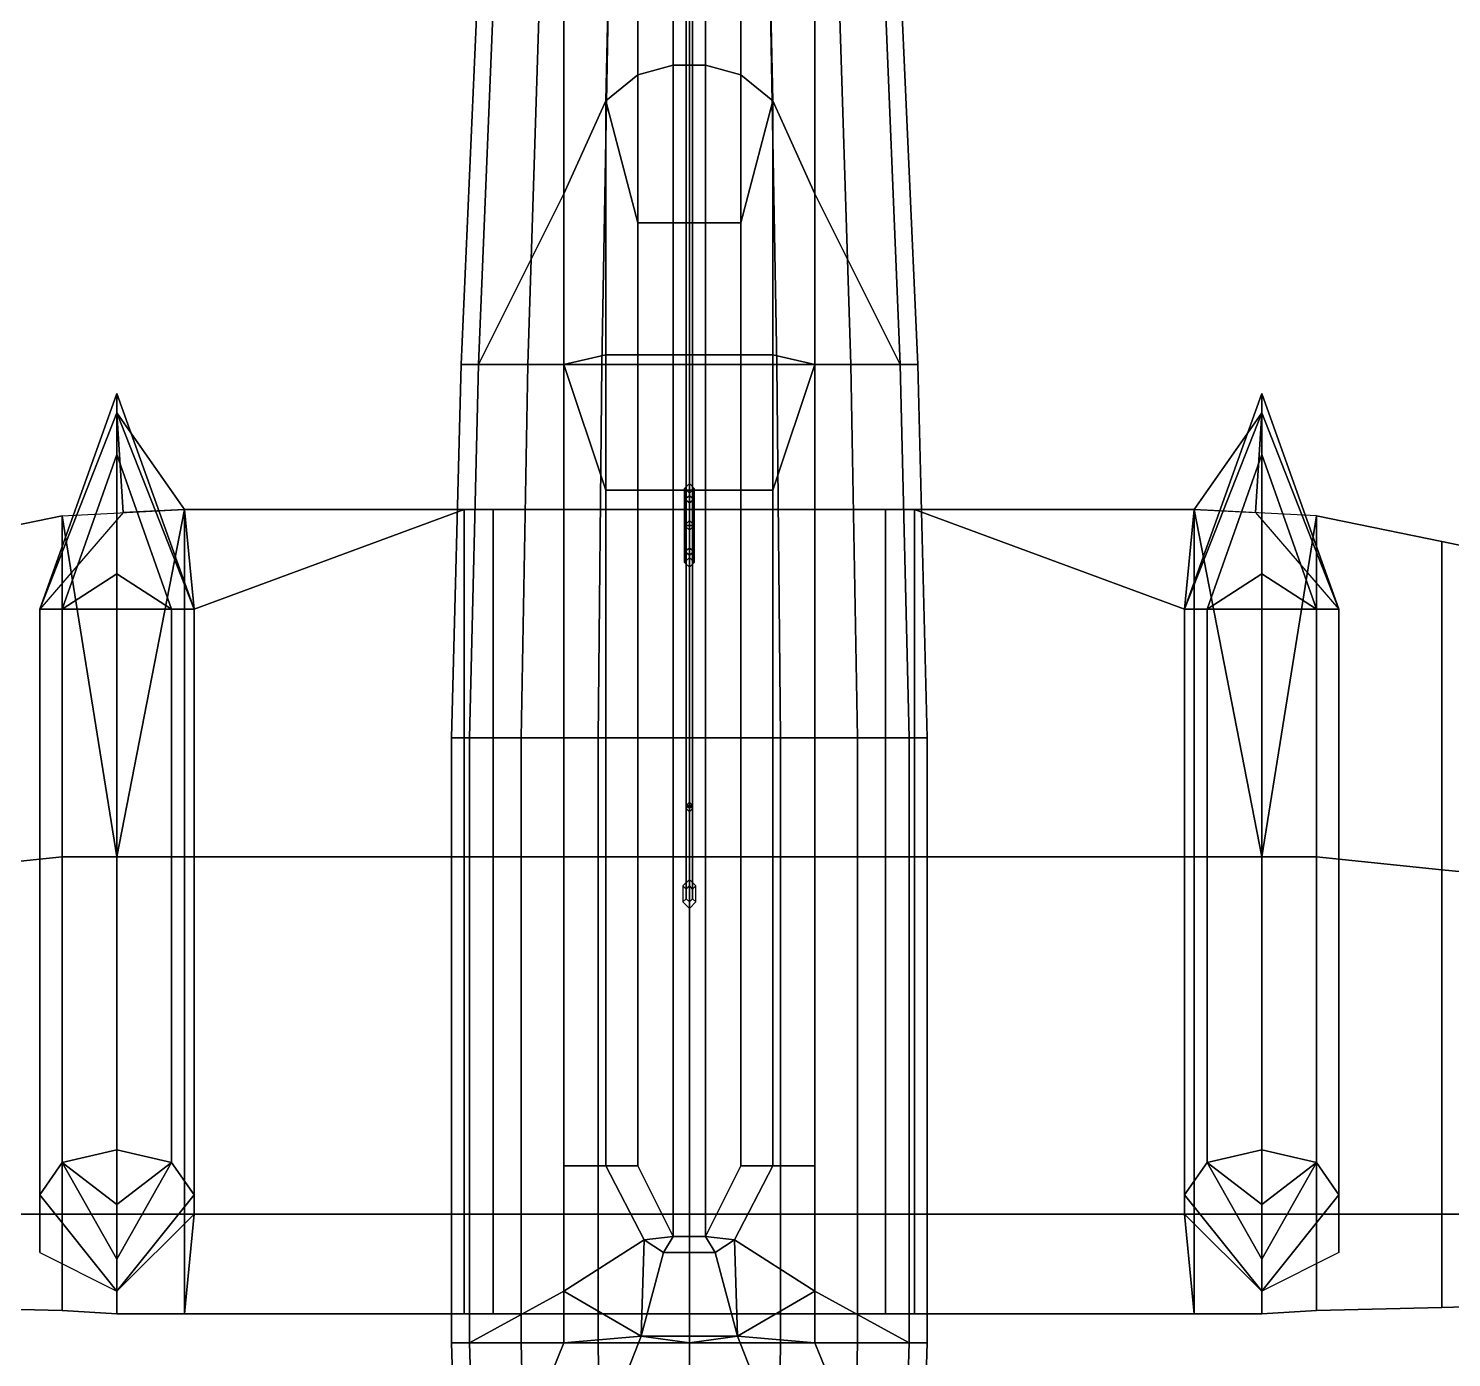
# Model space of a CAD drawing. Header units: millimetres. Extents: x -6.8 to 6.8, y -4.9 to 6.5.
# Drawn here: x -2.055 to 2.37, y -2.806 to 1.324 of the extents above; entities that cross this region are included whole.
import ezdxf

# ---------------------------------------------------------------- set-up
doc = ezdxf.new("R2010")
doc.units = ezdxf.units.MM
for name, color, linetype in [('canopy', 4, 'Continuous'), ('w2', 6, 'Continuous'), ('wing', 5, 'Continuous')]:
    doc.layers.add(name, color=color, linetype=linetype)

msp = doc.modelspace()

# ---------------------------------------------------------------- linework, layer by layer
for points in [[(0, 3.4914, 2.24), (-0.01, 3.51, 2.23), (-0.01, -1.09, 2.08), (0, -1.09, 2.09)], [(-0.01, 3.51, 2.23), (0, 3.4543, 2.2182), (0, -1.09, 2.07), (-0.01, -1.09, 2.08)], [(0.01, 3.51, 2.23), (0, 3.4914, 2.24), (0, -1.09, 2.09), (0.01, -1.09, 2.08)], [(0, 3.4543, 2.2182), (0.01, 3.51, 2.23), (0.01, -1.09, 2.08), (0, -1.09, 2.07)], [(-0.656, 0.28, -0.1817), (-0.71, 0.28, 0.09), (-0.65, 1.62, 0.22), (-0.6005, 1.62, -0.0287)], [(-0.71, 0.28, 0.09), (-0.656, 0.28, 0.3617), (-0.6005, 1.62, 0.4687), (-0.65, 1.62, 0.22)], [(-0.502, 0.28, -0.412), (-0.656, 0.28, -0.1817), (-0.6005, 1.62, -0.0287), (-0.4596, 1.62, -0.2396)], [(-0.656, 0.28, 0.3617), (-0.39, 0.81, 0.5533), (-0.39, 1.62, 0.6796), (-0.6005, 1.62, 0.4687)], [(-0.2717, 0.28, -0.566), (-0.502, 0.28, -0.412), (-0.4596, 1.62, -0.2396), (-0.2487, 1.62, -0.3805)], [(-0.39, 0.81, 0.5533), (-0.26, 1.1, 0.9), (-0.2487, 1.62, 0.8205), (-0.39, 1.62, 0.6796)], [(0, 0.28, -0.62), (-0.2717, 0.28, -0.566), (-0.2487, 1.62, -0.3805), (0, 1.62, -0.43)], [(-0.16, 1.62, 0.95), (-0.2487, 1.62, 0.8205), (-0.26, 1.1, 0.9), (-0.16, 1.18, 0.98)], [(-0.05, 1.62, 0.99), (-0.16, 1.62, 0.95), (-0.16, 1.18, 0.98), (-0.05, 1.21, 1.02)], [(0.05, 1.62, 0.99), (-0.05, 1.62, 0.99), (-0.05, 1.21, 1.02), (0.05, 1.21, 1.02)], [(0.2717, 0.28, -0.566), (0, 0.28, -0.62), (0, 1.62, -0.43), (0.2487, 1.62, -0.3805)], [(0.16, 1.62, 0.95), (0.05, 1.62, 0.99), (0.05, 1.21, 1.02), (0.16, 1.18, 0.98)], [(0.2487, 1.62, 0.8205), (0.16, 1.62, 0.95), (0.16, 1.18, 0.98), (0.26, 1.1, 0.9)], [(0.502, 0.28, -0.412), (0.2717, 0.28, -0.566), (0.2487, 1.62, -0.3805), (0.4596, 1.62, -0.2396)], [(0.39, 1.62, 0.6796), (0.2487, 1.62, 0.8205), (0.26, 1.1, 0.9), (0.39, 0.81, 0.5533)], [(0.39, 0.81, 0.5533), (0.656, 0.28, 0.3617), (0.6005, 1.62, 0.4687), (0.39, 1.62, 0.6796)], [(0.656, 0.28, -0.1817), (0.502, 0.28, -0.412), (0.4596, 1.62, -0.2396), (0.6005, 1.62, -0.0287)], [(0.71, 0.28, 0.09), (0.656, 0.28, -0.1817), (0.6005, 1.62, -0.0287), (0.65, 1.62, 0.22)], [(0.656, 0.28, 0.3617), (0.71, 0.28, 0.09), (0.65, 1.62, 0.22), (0.6005, 1.62, 0.4687)], [(-0.656, 0.28, 0.3617), (-0.39, 0.28, 0.5533), (-0.39, 0.81, 0.5533), (-0.656, 0.28, 0.3617)], [(0.39, 0.28, 0.5533), (0.656, 0.28, 0.3617), (0.656, 0.28, 0.3617), (0.39, 0.81, 0.5533)], [(-0.6837, -0.88, -0.2532), (-0.74, -0.88, 0.03), (-0.71, 0.28, 0.09), (-0.656, 0.28, -0.1817)], [(-0.74, -0.88, 0.03), (-0.6837, -0.88, 0.3132), (-0.656, 0.28, 0.3617), (-0.71, 0.28, 0.09)], [(-0.5233, -0.88, -0.4933), (-0.6837, -0.88, -0.2532), (-0.656, 0.28, -0.1817), (-0.502, 0.28, -0.412)], [(-0.6837, -0.88, 0.3132), (-0.39, -0.88, 0.5533), (-0.39, 0.28, 0.5533), (-0.656, 0.28, 0.3617)], [(-0.2832, -0.88, -0.6537), (-0.5233, -0.88, -0.4933), (-0.502, 0.28, -0.412), (-0.2717, 0.28, -0.566)], [(0, -0.88, -0.71), (-0.2832, -0.88, -0.6537), (-0.2717, 0.28, -0.566), (0, 0.28, -0.62)], [(0.2832, -0.88, -0.6537), (0, -0.88, -0.71), (0, 0.28, -0.62), (0.2717, 0.28, -0.566)], [(0.5233, -0.88, -0.4933), (0.2832, -0.88, -0.6537), (0.2717, 0.28, -0.566), (0.502, 0.28, -0.412)], [(0.39, -0.88, 0.5533), (0.6837, -0.88, 0.3132), (0.656, 0.28, 0.3617), (0.39, 0.28, 0.5533)], [(0.6837, -0.88, -0.2532), (0.5233, -0.88, -0.4933), (0.502, 0.28, -0.412), (0.656, 0.28, -0.1817)], [(0.74, -0.88, 0.03), (0.6837, -0.88, -0.2532), (0.656, 0.28, -0.1817), (0.71, 0.28, 0.09)], [(0.6837, -0.88, 0.3132), (0.74, -0.88, 0.03), (0.71, 0.28, 0.09), (0.656, 0.28, 0.3617)], [(0, -0.1281, -0.8919), (-0.015, -0.1387, -0.8813), (-0.015, -0.105, -0.8), (0, -0.09, -0.8)], [(0, -0.09, -0.8), (-0.015, -0.105, -0.8), (-0.015, -0.1387, -0.7187), (0, -0.1281, -0.7081)], [(-0.015, -0.1387, -0.8813), (0, -0.1493, -0.8707), (0, -0.12, -0.8), (-0.015, -0.105, -0.8)], [(-0.015, -0.105, -0.8), (0, -0.12, -0.8), (0, -0.1493, -0.7293), (-0.015, -0.1387, -0.7187)], [(0, -0.22, -0.93), (-0.015, -0.22, -0.915), (-0.015, -0.1387, -0.8813), (0, -0.1281, -0.8919)], [(0, -0.1281, -0.7081), (-0.015, -0.1387, -0.7187), (-0.015, -0.22, -0.685), (0, -0.205, -0.6762)], [(0.015, -0.1387, -0.8813), (0, -0.1281, -0.8919), (0, -0.09, -0.8), (0.015, -0.105, -0.8)], [(0.015, -0.105, -0.8), (0, -0.09, -0.8), (0, -0.1281, -0.7081), (0.015, -0.1387, -0.7187)], [(0, -0.1493, -0.8707), (0.015, -0.1387, -0.8813), (0.015, -0.105, -0.8), (0, -0.12, -0.8)], [(0, -0.12, -0.8), (0.015, -0.105, -0.8), (0.015, -0.1387, -0.7187), (0, -0.1493, -0.7293)], [(0.015, -0.22, -0.915), (0, -0.22, -0.93), (0, -0.1281, -0.8919), (0.015, -0.1387, -0.8813)], [(0.015, -0.1387, -0.7187), (0, -0.1281, -0.7081), (0, -0.205, -0.6762), (0.015, -0.22, -0.685)], [(-0.015, -0.22, -0.915), (0, -0.22, -0.9), (0, -0.1493, -0.8707), (-0.015, -0.1387, -0.8813)], [(-0.015, -0.1387, -0.7187), (0, -0.1493, -0.7293), (0, -0.22, -0.7), (-0.015, -0.22, -0.685)], [(0, -0.22, -0.9), (0.015, -0.22, -0.915), (0.015, -0.1387, -0.8813), (0, -0.1493, -0.8707)], [(0, -0.1493, -0.7293), (0.015, -0.1387, -0.7187), (0.015, -0.22, -0.685), (0, -0.22, -0.7)], [(0, -0.205, -0.6762), (-0.015, -0.22, -0.685), (-0.015, -0.22, -0.65), (0, -0.205, -0.65)], [(-0.015, -0.22, -0.685), (0, -0.235, -0.6762), (0, -0.235, -0.65), (-0.015, -0.22, -0.65)], [(-0.015, -0.3013, -0.8813), (0, -0.2907, -0.8707), (0, -0.22, -0.9), (-0.015, -0.22, -0.915)], [(0, -0.3119, -0.8919), (-0.015, -0.3013, -0.8813), (-0.015, -0.22, -0.915), (0, -0.22, -0.93)], [(-0.015, -0.22, -0.685), (0, -0.22, -0.7), (0, -0.2907, -0.7293), (-0.015, -0.3013, -0.7187)], [(0, -0.235, -0.6762), (-0.015, -0.22, -0.685), (-0.015, -0.3013, -0.7187), (0, -0.3119, -0.7081)], [(0.015, -0.22, -0.685), (0, -0.205, -0.6762), (0, -0.205, -0.65), (0.015, -0.22, -0.65)], [(0, -0.235, -0.6762), (0.015, -0.22, -0.685), (0.015, -0.22, -0.65), (0, -0.235, -0.65)], [(0, -0.2907, -0.8707), (0.015, -0.3013, -0.8813), (0.015, -0.22, -0.915), (0, -0.22, -0.9)], [(0.015, -0.3013, -0.8813), (0, -0.3119, -0.8919), (0, -0.22, -0.93), (0.015, -0.22, -0.915)], [(0, -0.22, -0.7), (0.015, -0.22, -0.685), (0.015, -0.3013, -0.7187), (0, -0.2907, -0.7293)], [(0.015, -0.22, -0.685), (0, -0.235, -0.6762), (0, -0.3119, -0.7081), (0.015, -0.3013, -0.7187)], [(-0.015, -0.335, -0.8), (0, -0.32, -0.8), (0, -0.2907, -0.8707), (-0.015, -0.3013, -0.8813)], [(-0.015, -0.3013, -0.7187), (0, -0.2907, -0.7293), (0, -0.32, -0.8), (-0.015, -0.335, -0.8)], [(0, -0.35, -0.8), (-0.015, -0.335, -0.8), (-0.015, -0.3013, -0.8813), (0, -0.3119, -0.8919)], [(0, -0.3119, -0.7081), (-0.015, -0.3013, -0.7187), (-0.015, -0.335, -0.8), (0, -0.35, -0.8)], [(0, -0.32, -0.8), (0.015, -0.335, -0.8), (0.015, -0.3013, -0.8813), (0, -0.2907, -0.8707)], [(0, -0.2907, -0.7293), (0.015, -0.3013, -0.7187), (0.015, -0.335, -0.8), (0, -0.32, -0.8)], [(0.015, -0.335, -0.8), (0, -0.35, -0.8), (0, -0.3119, -0.8919), (0.015, -0.3013, -0.8813)], [(0.015, -0.3013, -0.7187), (0, -0.3119, -0.7081), (0, -0.35, -0.8), (0.015, -0.335, -0.8)], [(-0.6837, -0.88, 0.3132), (-0.74, -0.88, 0.03), (-0.74, -2.76, 0.03), (-0.6837, -2.76, 0.3132)], [(-0.74, -0.88, 0.03), (-0.6837, -0.88, -0.2532), (-0.6837, -2.76, -0.2532), (-0.74, -2.76, 0.03)], [(-0.39, -0.88, 0.5533), (-0.6837, -0.88, 0.3132), (-0.6837, -2.76, 0.3132), (-0.39, -2.6, 0.5533)], [(-0.6837, -0.88, -0.2532), (-0.5233, -0.88, -0.4933), (-0.5233, -2.76, -0.4933), (-0.6837, -2.76, -0.2532)], [(-0.5233, -0.88, -0.4933), (-0.2832, -0.88, -0.6537), (-0.2832, -2.76, -0.6537), (-0.5233, -2.76, -0.4933)], [(-0.2832, -0.88, -0.6537), (0, -0.88, -0.71), (0, -2.76, -0.71), (-0.2832, -2.76, -0.6537)], [(0, -0.88, -0.71), (0.2832, -0.88, -0.6537), (0.2832, -2.76, -0.6537), (0, -2.76, -0.71)], [(0.2832, -0.88, -0.6537), (0.5233, -0.88, -0.4933), (0.5233, -2.76, -0.4933), (0.2832, -2.76, -0.6537)], [(0.6837, -0.88, 0.3132), (0.39, -0.88, 0.5533), (0.39, -2.6, 0.5533), (0.6837, -2.76, 0.3132)], [(0.5233, -0.88, -0.4933), (0.6837, -0.88, -0.2532), (0.6837, -2.76, -0.2532), (0.5233, -2.76, -0.4933)], [(0.74, -0.88, 0.03), (0.6837, -0.88, 0.3132), (0.6837, -2.76, 0.3132), (0.74, -2.76, 0.03)], [(0.6837, -0.88, -0.2532), (0.74, -0.88, 0.03), (0.74, -2.76, 0.03), (0.6837, -2.76, -0.2532)], [(0, -1.08, 1.08), (-0.01, -1.09, 1.08), (-0.01, -1.1, 2.08), (0, -1.09, 2.07)], [(-0.01, -1.09, 1.08), (0, -1.1, 1.08), (0, -1.11, 2.07), (-0.01, -1.1, 2.08)], [(0, -1.09, 2.09), (-0.01, -1.09, 2.08), (-0.01, -1.35, 2.08), (0, -1.3398, 2.09)], [(-0.01, -1.09, 2.08), (0, -1.09, 2.07), (0, -1.3394, 2.07), (-0.01, -1.35, 2.08)], [(0.01, -1.09, 1.08), (0, -1.08, 1.08), (0, -1.09, 2.07), (0.01, -1.1, 2.08)], [(0, -1.1, 1.08), (0.01, -1.09, 1.08), (0.01, -1.1, 2.08), (0, -1.11, 2.07)], [(0.01, -1.09, 2.08), (0, -1.09, 2.09), (0, -1.3398, 2.09), (0.01, -1.35, 2.08)], [(0, -1.09, 2.07), (0.01, -1.09, 2.08), (0.01, -1.35, 2.08), (0, -1.3394, 2.07)], [(-0.6837, -2.76, 0.3132), (-0.39, -2.76, 0.5533), (-0.39, -2.6, 0.5533), (-0.6837, -2.76, 0.3132)], [(-0.39, -2.76, 0.5533), (-0.15, -2.74, 0.79), (-0.39, -2.6, 0.5533), (-0.39, -2.76, 0.5533)], [(0.15, -2.74, 0.79), (0.39, -2.76, 0.5533), (0.39, -2.76, 0.5533), (0.39, -2.6, 0.5533)], [(0.39, -2.76, 0.5533), (0.6837, -2.76, 0.3132), (0.6837, -2.76, 0.3132), (0.39, -2.6, 0.5533)], [(-0.5162, -3.07, 0.5462), (-0.2794, -3.07, 0.7044), (-0.15, -2.74, 0.79), (-0.39, -2.76, 0.5533)], [(-0.2794, -3.07, 0.7044), (0, -3.07, 0.76), (0, -2.76, 0.77), (-0.15, -2.74, 0.79)], [(0, -2.76, 0.77), (0.15, -2.74, 0.79), (0.15, -2.74, 0.79), (-0.15, -2.74, 0.79)], [(0, -3.07, 0.76), (0.2794, -3.07, 0.7044), (0.15, -2.74, 0.79), (0, -2.76, 0.77)], [(0.2794, -3.07, 0.7044), (0.5162, -3.07, 0.5462), (0.39, -2.76, 0.5533), (0.15, -2.74, 0.79)], [(-0.6744, -3.07, -0.2494), (-0.73, -3.07, 0.03), (-0.74, -2.76, 0.03), (-0.6837, -2.76, -0.2532)], [(-0.73, -3.07, 0.03), (-0.6744, -3.07, 0.3094), (-0.6837, -2.76, 0.3132), (-0.74, -2.76, 0.03)], [(-0.5162, -3.07, -0.4862), (-0.6744, -3.07, -0.2494), (-0.6837, -2.76, -0.2532), (-0.5233, -2.76, -0.4933)], [(-0.6744, -3.07, 0.3094), (-0.5162, -3.07, 0.5462), (-0.39, -2.76, 0.5533), (-0.6837, -2.76, 0.3132)], [(-0.2794, -3.07, -0.6444), (-0.5162, -3.07, -0.4862), (-0.5233, -2.76, -0.4933), (-0.2832, -2.76, -0.6537)], [(0, -3.07, -0.7), (-0.2794, -3.07, -0.6444), (-0.2832, -2.76, -0.6537), (0, -2.76, -0.71)], [(0.2794, -3.07, -0.6444), (0, -3.07, -0.7), (0, -2.76, -0.71), (0.2832, -2.76, -0.6537)], [(0.5162, -3.07, -0.4862), (0.2794, -3.07, -0.6444), (0.2832, -2.76, -0.6537), (0.5233, -2.76, -0.4933)], [(0.5162, -3.07, 0.5462), (0.6744, -3.07, 0.3094), (0.6837, -2.76, 0.3132), (0.39, -2.76, 0.5533)], [(0.6744, -3.07, -0.2494), (0.5162, -3.07, -0.4862), (0.5233, -2.76, -0.4933), (0.6837, -2.76, -0.2532)], [(0.73, -3.07, 0.03), (0.6744, -3.07, -0.2494), (0.6837, -2.76, -0.2532), (0.74, -2.76, 0.03)], [(0.6744, -3.07, 0.3094), (0.73, -3.07, 0.03), (0.74, -2.76, 0.03), (0.6837, -2.76, 0.3132)]]:
    msp.add_3dface(points)
at = {"layer": 'canopy'}
for points in [[(-0.05, 1.21, 1.02), (-0.16, 1.18, 0.98), (-0.16, 0.72, 1.01), (-0.05, 0.72, 1.05)], [(0.05, 1.21, 1.02), (-0.05, 1.21, 1.02), (-0.05, 0.72, 1.05), (0.05, 0.72, 1.05)], [(0.16, 1.18, 0.98), (0.05, 1.21, 1.02), (0.05, 0.72, 1.05), (0.16, 0.72, 1.01)], [(-0.16, 1.18, 0.98), (-0.26, 1.1, 0.9), (-0.26, 1.1, 0.9), (-0.16, 0.72, 1.01)], [(0.26, 1.1, 0.9), (0.16, 1.18, 0.98), (0.16, 0.72, 1.01), (0.26, 1.1, 0.9)], [(-0.26, 1.1, 0.9), (-0.39, 0.81, 0.5533), (-0.39, 0.28, 0.5533), (-0.26, 0.31, 0.91)], [(-0.16, 0.72, 1.01), (-0.26, 1.1, 0.9), (-0.26, 0.31, 0.91), (-0.16, 0.31, 1.02)], [(0.26, 1.1, 0.9), (0.16, 0.72, 1.01), (0.16, 0.31, 1.02), (0.26, 0.31, 0.91)], [(0.39, 0.81, 0.5533), (0.26, 1.1, 0.9), (0.26, 0.31, 0.91), (0.39, 0.28, 0.5533)], [(-0.05, 0.72, 1.05), (-0.16, 0.72, 1.01), (-0.16, 0.31, 1.02), (-0.05, 0.31, 1.06)], [(0.05, 0.72, 1.05), (-0.05, 0.72, 1.05), (-0.05, 0.31, 1.06), (0.05, 0.31, 1.06)], [(0.16, 0.72, 1.01), (0.05, 0.72, 1.05), (0.05, 0.31, 1.06), (0.16, 0.31, 1.02)], [(-0.26, 0.31, 0.91), (-0.39, 0.28, 0.5533), (-0.39, 0.28, 0.5533), (-0.26, -0.11, 0.93)], [(-0.16, 0.31, 1.02), (-0.26, 0.31, 0.91), (-0.26, -0.11, 0.93), (-0.16, -0.11, 1.04)], [(-0.05, 0.31, 1.06), (-0.16, 0.31, 1.02), (-0.16, -0.11, 1.04), (-0.05, -0.11, 1.08)], [(0.05, 0.31, 1.06), (-0.05, 0.31, 1.06), (-0.05, -0.11, 1.08), (0.05, -0.11, 1.08)], [(0.16, 0.31, 1.02), (0.05, 0.31, 1.06), (0.05, -0.11, 1.08), (0.16, -0.11, 1.04)], [(0.26, 0.31, 0.91), (0.16, 0.31, 1.02), (0.16, -0.11, 1.04), (0.26, -0.11, 0.93)], [(0.39, 0.28, 0.5533), (0.26, 0.31, 0.91), (0.26, -0.11, 0.93)], [(-0.26, -0.11, 0.93), (-0.39, 0.28, 0.5533), (-0.39, -0.88, 0.5533), (-0.26, -0.88, 0.93)], [(0.39, 0.28, 0.5533), (0.26, -0.11, 0.93), (0.26, -0.88, 0.93), (0.39, -0.88, 0.5533)], [(-0.16, -0.11, 1.04), (-0.26, -0.11, 0.93), (-0.26, -0.88, 0.93), (-0.16, -0.88, 1.04)], [(-0.05, -0.11, 1.08), (-0.16, -0.11, 1.04), (-0.16, -0.88, 1.04), (-0.05, -0.88, 1.08)], [(0.05, -0.11, 1.08), (-0.05, -0.11, 1.08), (-0.05, -0.88, 1.08), (0.05, -0.88, 1.08)], [(0.16, -0.11, 1.04), (0.05, -0.11, 1.08), (0.05, -0.88, 1.08), (0.16, -0.88, 1.04)], [(0.26, -0.11, 0.93), (0.16, -0.11, 1.04), (0.16, -0.88, 1.04), (0.26, -0.88, 0.93)], [(-0.26, -0.88, 0.93), (-0.39, -0.88, 0.5533), (-0.39, -2.21, 0.5533), (-0.26, -2.21, 0.93)], [(-0.16, -0.88, 1.04), (-0.26, -0.88, 0.93), (-0.26, -2.21, 0.93), (-0.16, -2.21, 1.04)], [(-0.05, -0.88, 1.08), (-0.16, -0.88, 1.04), (-0.16, -2.21, 1.04), (-0.05, -2.43, 1.08)], [(0.05, -0.88, 1.08), (-0.05, -0.88, 1.08), (-0.05, -2.43, 1.08), (0.05, -2.43, 1.08)], [(0.16, -0.88, 1.04), (0.05, -0.88, 1.08), (0.05, -2.43, 1.08), (0.16, -2.21, 1.04)], [(0.26, -0.88, 0.93), (0.16, -0.88, 1.04), (0.16, -2.21, 1.04), (0.26, -2.21, 0.93)], [(0.39, -0.88, 0.5533), (0.26, -0.88, 0.93), (0.26, -2.21, 0.93), (0.39, -2.21, 0.5533)], [(0, -1.32, 1.08), (-0.02, -1.34, 1.08), (-0.01, -1.35, 2.1), (0, -1.34, 2.1)], [(0.02, -1.34, 1.08), (0, -1.32, 1.08), (0, -1.34, 2.1), (0.01, -1.35, 2.1)], [(-0.02, -1.34, 1.08), (-0.02, -1.39, 1.08), (-0.01, -1.38, 2.1), (-0.01, -1.35, 2.1)], [(-0.01, -1.35, 2.1), (-0.01, -1.38, 2.1), (0, -1.39, 2.1), (0, -1.34, 2.1)], [(0, -1.34, 2.1), (0, -1.39, 2.1), (0.01, -1.38, 2.1), (0.01, -1.35, 2.1)], [(0.02, -1.39, 1.08), (0.02, -1.34, 1.08), (0.01, -1.35, 2.1), (0.01, -1.38, 2.1)], [(-0.02, -1.39, 1.08), (0, -1.41, 1.08), (0, -1.39, 2.1), (-0.01, -1.38, 2.1)], [(0, -1.41, 1.08), (0.02, -1.39, 1.08), (0.01, -1.38, 2.1), (0, -1.39, 2.1)], [(-0.26, -2.21, 0.93), (-0.39, -2.21, 0.5533), (-0.39, -2.6, 0.5533), (-0.14, -2.44, 0.99)], [(-0.16, -2.21, 1.04), (-0.26, -2.21, 0.93), (-0.14, -2.44, 0.99), (-0.05, -2.43, 1.08)], [(0.26, -2.21, 0.93), (0.16, -2.21, 1.04), (0.05, -2.43, 1.08), (0.14, -2.44, 0.99)], [(0.39, -2.21, 0.5533), (0.26, -2.21, 0.93), (0.14, -2.44, 0.99), (0.39, -2.6, 0.5533)], [(-0.05, -2.43, 1.08), (-0.14, -2.44, 0.99), (-0.08, -2.48, 1.04)], [(0.05, -2.43, 1.08), (-0.05, -2.43, 1.08), (-0.08, -2.48, 1.04), (0.08, -2.48, 1.04)], [(0.14, -2.44, 0.99), (0.05, -2.43, 1.08), (0.08, -2.48, 1.04)], [(-0.14, -2.44, 0.99), (-0.39, -2.6, 0.5533), (-0.15, -2.74, 0.79), (-0.14, -2.44, 0.99)], [(-0.08, -2.48, 1.04), (-0.14, -2.44, 0.99), (-0.15, -2.74, 0.79)], [(0.14, -2.44, 0.99), (0.08, -2.48, 1.04), (0.08, -2.48, 1.04), (0.15, -2.74, 0.79)], [(0.39, -2.6, 0.5533), (0.14, -2.44, 0.99), (0.14, -2.44, 0.99), (0.15, -2.74, 0.79)], [(0.08, -2.48, 1.04), (-0.08, -2.48, 1.04), (-0.15, -2.74, 0.79), (0.15, -2.74, 0.79)]]:
    msp.add_3dface(points, dxfattribs=at)
at = {"layer": 'w2'}
for points in [[(-1.78, 0.19, -0.42), (-1.78, 0.19, -0.21), (-2.02, -0.48, -0.14), (-2.02, -0.48, -0.41)], [(-1.78, 0, -0.53), (-1.78, 0.19, -0.42), (-2.02, -0.48, -0.41), (-1.9497, -0.48, -0.5797)], [(-1.78, 0.19, -0.21), (-1.78, 0.13, -0.18), (-1.78, 0.13, -0.18), (-2.02, -0.48, -0.14)], [(-1.78, 0.19, -0.21), (-1.78, 0.19, -0.42), (-1.54, -0.48, -0.41), (-1.54, -0.48, -0.156)], [(-1.78, 0.19, -0.42), (-1.78, 0, -0.53), (-1.6103, -0.48, -0.5797), (-1.54, -0.48, -0.41)], [(-1.78, 0.13, -0.18), (-1.78, 0.19, -0.21), (-1.54, -0.48, -0.156), (-1.78, 0.13, -0.18)], [(-1.78, 0.13, -0.18), (-1.76, -0.18, -0.09), (-1.76, -0.18, -0.09), (-2.02, -0.48, -0.14)], [(-1.76, -0.18, -0.09), (-1.78, 0.13, -0.18), (-1.57, -0.17, -0.09), (-1.76, -0.18, -0.09)], [(-1.57, -0.17, -0.09), (-1.78, 0.13, -0.18), (-1.54, -0.48, -0.156), (-1.57, -0.17, -0.09)], [(-1.78, 0, -0.53), (-1.9497, -0.48, -0.5797), (-1.9497, -0.48, -0.5797), (-1.78, -0.37, -0.63)], [(-1.78, 0, -0.53), (-1.78, -0.37, -0.63), (-1.78, -0.37, -0.63), (-1.6103, -0.48, -0.5797)], [(-1.78, -1.25, 0.15), (-1.95, -0.19, -0.09), (-1.95, -0.19, -0.09), (-1.57, -0.17, -0.09)], [(-1.78, -1.25, 0.15), (-1.57, -0.17, -0.09), (-1.57, -0.17, -0.09), (-1.57, -1.25, 0.15)], [(-0.7, -1.25, 0.15), (-1.57, -1.25, 0.15), (-1.57, -0.17, -0.09), (-0.7, -0.17, -0.09)], [(-0.7, -0.17, -0.09), (-1.57, -0.17, -0.09), (-1.54, -0.48, -0.156), (-0.7, -0.17, -0.09)], [(-0.7, -0.17, -0.09), (-1.54, -0.48, -0.156), (-1.54, -1.25, -0.32), (-0.7, -1.25, -0.32)], [(-0.61, -1.25, 0.15), (-0.7, -1.25, 0.15), (-0.7, -0.17, -0.09), (-0.61, -0.17, -0.09)], [(-0.61, -0.17, -0.09), (-0.7, -0.17, -0.09), (-0.7, -1.25, -0.32), (-0.61, -1.25, -0.32)], [(0, -1.25, 0.15), (-0.61, -1.25, 0.15), (-0.61, -0.17, -0.09), (0, -0.17, -0.09)], [(0, -0.17, -0.09), (-0.61, -0.17, -0.09), (-0.61, -1.25, -0.32), (0, -1.25, -0.32)], [(-1.95, -1.25, 0.15), (-2.34, -1.29, 0.19), (-2.34, -0.27, -0.04), (-1.95, -0.19, -0.09)], [(-1.95, -0.19, -0.09), (-2.34, -0.27, -0.04), (-2.34, -1.29, -0.26), (-1.95, -1.25, -0.32)], [(-1.95, -1.25, 0.15), (-1.95, -0.19, -0.09), (-1.95, -0.19, -0.09), (-1.78, -1.25, 0.15)], [(-1.78, -0.37, -0.63), (-1.9497, -0.48, -0.5797), (-1.9497, -0.48, -0.5797), (-1.78, -0.48, -0.65)], [(-1.78, -0.37, -0.63), (-1.78, -0.48, -0.65), (-1.78, -0.48, -0.65), (-1.6103, -0.48, -0.5797)], [(-2.02, -0.48, -0.41), (-2.02, -0.48, -0.14), (-2.02, -2.48, -0.14), (-2.02, -2.3, -0.41)], [(-1.9497, -0.48, -0.5797), (-2.02, -0.48, -0.41), (-2.02, -2.3, -0.41), (-1.9497, -2.2, -0.5797)], [(-1.78, -0.48, -0.65), (-1.9497, -0.48, -0.5797), (-1.9497, -2.2, -0.5797), (-1.78, -2.16, -0.65)], [(-1.6103, -0.48, -0.5797), (-1.78, -0.48, -0.65), (-1.78, -2.16, -0.65), (-1.6103, -2.2, -0.5797)], [(-1.54, -0.48, -0.41), (-1.6103, -0.48, -0.5797), (-1.6103, -2.2, -0.5797), (-1.54, -2.3, -0.41)], [(-1.54, -0.48, -0.156), (-1.54, -0.48, -0.41), (-1.54, -0.48, -0.41), (-1.54, -1.25, -0.32)], [(-1.54, -1.25, -0.32), (-1.54, -0.48, -0.41), (-1.54, -2.3, -0.41), (-1.54, -2.36, -0.32)], [(-1.95, -1.25, -0.32), (-2.34, -1.29, -0.26), (-2.34, -2.36, -0.26), (-1.95, -2.36, -0.32)], [(-2.34, -2.36, 0.19), (-2.34, -1.29, 0.19), (-1.95, -1.25, 0.15), (-1.95, -2.36, 0.15)], [(-1.78, -1.25, -0.32), (-1.95, -1.25, -0.32), (-1.95, -2.36, -0.32), (-1.78, -2.36, -0.32)], [(-1.95, -2.36, 0.15), (-1.95, -1.25, 0.15), (-1.78, -1.25, 0.15), (-1.78, -2.36, 0.15)], [(-1.78, -2.36, 0.15), (-1.78, -1.25, 0.15), (-1.57, -1.25, 0.15), (-1.57, -2.36, 0.15)], [(-1.57, -2.36, 0.15), (-1.57, -1.25, 0.15), (-0.7, -1.25, 0.15), (-0.7, -2.36, 0.15)], [(-0.7, -1.25, -0.32), (-1.54, -1.25, -0.32), (-1.54, -2.36, -0.32), (-0.7, -2.36, -0.32)], [(-0.61, -1.25, -0.32), (-0.7, -1.25, -0.32), (-0.7, -2.36, -0.32), (-0.61, -2.36, -0.32)], [(-0.7, -2.36, 0.15), (-0.7, -1.25, 0.15), (-0.61, -1.25, 0.15), (-0.61, -2.36, 0.15)], [(0, -1.25, -0.32), (-0.61, -1.25, -0.32), (-0.61, -2.36, -0.32), (0, -2.36, -0.32)], [(-0.61, -2.36, 0.15), (-0.61, -1.25, 0.15), (0, -1.25, 0.15), (0, -2.36, 0.15)], [(-1.78, -2.16, -0.65), (-1.9497, -2.2, -0.5797), (-1.78, -2.33, -0.59)], [(-1.6103, -2.2, -0.5797), (-1.78, -2.16, -0.65), (-1.78, -2.33, -0.59)], [(-1.9497, -2.2, -0.5797), (-2.02, -2.3, -0.41), (-1.78, -2.6, -0.32), (-1.78, -2.5, -0.47)], [(-1.78, -2.33, -0.59), (-1.9497, -2.2, -0.5797), (-1.78, -2.5, -0.47)], [(-1.6103, -2.2, -0.5797), (-1.78, -2.33, -0.59), (-1.78, -2.5, -0.47)], [(-1.54, -2.3, -0.41), (-1.6103, -2.2, -0.5797), (-1.78, -2.5, -0.47), (-1.78, -2.6, -0.32)], [(-2.02, -2.3, -0.41), (-2.02, -2.48, -0.14), (-1.78, -2.6, -0.1419), (-1.78, -2.6, -0.32)], [(-1.54, -2.36, -0.32), (-1.54, -2.3, -0.41), (-1.78, -2.6, -0.32), (-1.78, -2.6, -0.1419)], [(-1.95, -2.66, -0.09), (-2.34, -2.65, -0.04), (-2.34, -2.36, 0.19), (-1.95, -2.36, 0.15)], [(-1.95, -2.36, -0.32), (-2.34, -2.36, -0.26), (-2.34, -2.65, -0.04), (-1.95, -2.66, -0.09)], [(-1.78, -2.67, -0.09), (-1.95, -2.66, -0.09), (-1.95, -2.36, 0.15), (-1.78, -2.36, 0.15)], [(-1.78, -2.36, -0.32), (-1.95, -2.36, -0.32), (-1.95, -2.66, -0.09), (-1.78, -2.67, -0.09)], [(-1.57, -2.67, -0.09), (-1.78, -2.67, -0.09), (-1.78, -2.36, 0.15), (-1.57, -2.36, 0.15)], [(-1.54, -2.36, -0.32), (-1.78, -2.6, -0.1419), (-1.78, -2.67, -0.09), (-1.57, -2.67, -0.09)], [(-0.7, -2.67, -0.09), (-1.57, -2.67, -0.09), (-1.57, -2.36, 0.15), (-0.7, -2.36, 0.15)], [(-0.7, -2.36, -0.32), (-1.54, -2.36, -0.32), (-1.57, -2.67, -0.09), (-0.7, -2.67, -0.09)], [(-0.61, -2.67, -0.09), (-0.7, -2.67, -0.09), (-0.7, -2.36, 0.15), (-0.61, -2.36, 0.15)], [(-0.61, -2.36, -0.32), (-0.7, -2.36, -0.32), (-0.7, -2.67, -0.09), (-0.61, -2.67, -0.09)], [(0, -2.67, -0.09), (-0.61, -2.67, -0.09), (-0.61, -2.36, 0.15), (0, -2.36, 0.15)], [(0, -2.36, -0.32), (-0.61, -2.36, -0.32), (-0.61, -2.67, -0.09), (0, -2.67, -0.09)]]:
    msp.add_3dface(points, dxfattribs=at)
at = {"layer": 'wing'}
for points in [[(1.78, 0.19, -0.21), (1.78, 0.19, -0.42), (1.54, -0.48, -0.41), (1.54, -0.48, -0.156)], [(1.78, 0.19, -0.42), (1.78, 0, -0.53), (1.6103, -0.48, -0.5797), (1.54, -0.48, -0.41)], [(1.78, 0.13, -0.18), (1.78, 0.19, -0.21), (1.54, -0.48, -0.156), (1.78, 0.13, -0.18)], [(1.78, 0.19, -0.42), (1.78, 0.19, -0.21), (2.02, -0.48, -0.14), (2.02, -0.48, -0.41)], [(1.78, 0, -0.53), (1.78, 0.19, -0.42), (2.02, -0.48, -0.41), (1.9497, -0.48, -0.5797)], [(1.78, 0.19, -0.21), (1.78, 0.13, -0.18), (1.78, 0.13, -0.18), (2.02, -0.48, -0.14)], [(1.57, -0.17, -0.09), (1.78, 0.13, -0.18), (1.54, -0.48, -0.156), (1.57, -0.17, -0.09)], [(1.76, -0.18, -0.09), (1.78, 0.13, -0.18), (1.57, -0.17, -0.09), (1.76, -0.18, -0.09)], [(1.78, 0.13, -0.18), (1.76, -0.18, -0.09), (1.76, -0.18, -0.09), (2.02, -0.48, -0.14)], [(1.78, 0, -0.53), (1.78, -0.37, -0.63), (1.78, -0.37, -0.63), (1.6103, -0.48, -0.5797)], [(1.78, 0, -0.53), (1.9497, -0.48, -0.5797), (1.9497, -0.48, -0.5797), (1.78, -0.37, -0.63)], [(0, -1.25, 0.15), (0.61, -1.25, 0.15), (0.61, -0.17, -0.09), (0, -0.17, -0.09)], [(0, -0.17, -0.09), (0.61, -0.17, -0.09), (0.61, -1.25, -0.32), (0, -1.25, -0.32)], [(0.61, -1.25, 0.15), (0.7, -1.25, 0.15), (0.7, -0.17, -0.09), (0.61, -0.17, -0.09)], [(0.61, -0.17, -0.09), (0.7, -0.17, -0.09), (0.7, -1.25, -0.32), (0.61, -1.25, -0.32)], [(0.7, -1.25, 0.15), (1.57, -1.25, 0.15), (1.57, -0.17, -0.09), (0.7, -0.17, -0.09)], [(0.7, -0.17, -0.09), (1.54, -0.48, -0.156), (1.54, -1.25, -0.32), (0.7, -1.25, -0.32)], [(0.7, -0.17, -0.09), (1.57, -0.17, -0.09), (1.54, -0.48, -0.156), (0.7, -0.17, -0.09)], [(1.78, -1.25, 0.15), (1.57, -0.17, -0.09), (1.57, -0.17, -0.09), (1.57, -1.25, 0.15)], [(1.78, -1.25, 0.15), (1.95, -0.19, -0.09), (1.95, -0.19, -0.09), (1.57, -0.17, -0.09)], [(1.95, -1.25, 0.15), (1.95, -0.19, -0.09), (1.95, -0.19, -0.09), (1.78, -1.25, 0.15)], [(1.95, -1.25, 0.15), (2.34, -1.29, 0.19), (2.34, -0.27, -0.04), (1.95, -0.19, -0.09)], [(1.95, -0.19, -0.09), (2.34, -0.27, -0.04), (2.34, -1.29, -0.26), (1.95, -1.25, -0.32)], [(2.34, -1.29, 0.19), (3.06, -1.36, 0.26), (3.06, -0.42, 0.04), (2.34, -0.27, -0.04)], [(2.34, -0.27, -0.04), (3.06, -0.42, 0.04), (3.06, -1.36, -0.14), (2.34, -1.29, -0.26)], [(1.78, -0.37, -0.63), (1.78, -0.48, -0.65), (1.78, -0.48, -0.65), (1.6103, -0.48, -0.5797)], [(1.78, -0.37, -0.63), (1.9497, -0.48, -0.5797), (1.9497, -0.48, -0.5797), (1.78, -0.48, -0.65)], [(1.54, -1.25, -0.32), (1.54, -0.48, -0.41), (1.54, -2.3, -0.41), (1.54, -2.36, -0.32)], [(1.54, -0.48, -0.41), (1.6103, -0.48, -0.5797), (1.6103, -2.2, -0.5797), (1.54, -2.3, -0.41)], [(1.54, -0.48, -0.156), (1.54, -0.48, -0.41), (1.54, -0.48, -0.41), (1.54, -1.25, -0.32)], [(1.6103, -0.48, -0.5797), (1.78, -0.48, -0.65), (1.78, -2.16, -0.65), (1.6103, -2.2, -0.5797)], [(1.78, -0.48, -0.65), (1.9497, -0.48, -0.5797), (1.9497, -2.2, -0.5797), (1.78, -2.16, -0.65)], [(1.9497, -0.48, -0.5797), (2.02, -0.48, -0.41), (2.02, -2.3, -0.41), (1.9497, -2.2, -0.5797)], [(2.02, -0.48, -0.41), (2.02, -0.48, -0.14), (2.02, -2.48, -0.14), (2.02, -2.3, -0.41)], [(0.61, -2.36, 0.15), (0.61, -1.25, 0.15), (0, -1.25, 0.15), (0, -2.36, 0.15)], [(0, -1.25, -0.32), (0.61, -1.25, -0.32), (0.61, -2.36, -0.32), (0, -2.36, -0.32)], [(0.7, -2.36, 0.15), (0.7, -1.25, 0.15), (0.61, -1.25, 0.15), (0.61, -2.36, 0.15)], [(0.61, -1.25, -0.32), (0.7, -1.25, -0.32), (0.7, -2.36, -0.32), (0.61, -2.36, -0.32)], [(1.57, -2.36, 0.15), (1.57, -1.25, 0.15), (0.7, -1.25, 0.15), (0.7, -2.36, 0.15)], [(0.7, -1.25, -0.32), (1.54, -1.25, -0.32), (1.54, -2.36, -0.32), (0.7, -2.36, -0.32)], [(1.78, -2.36, 0.15), (1.78, -1.25, 0.15), (1.57, -1.25, 0.15), (1.57, -2.36, 0.15)], [(1.95, -2.36, 0.15), (1.95, -1.25, 0.15), (1.78, -1.25, 0.15), (1.78, -2.36, 0.15)], [(1.78, -1.25, -0.32), (1.95, -1.25, -0.32), (1.95, -2.36, -0.32), (1.78, -2.36, -0.32)], [(2.34, -2.36, 0.19), (2.34, -1.29, 0.19), (1.95, -1.25, 0.15), (1.95, -2.36, 0.15)], [(1.95, -1.25, -0.32), (2.34, -1.29, -0.26), (2.34, -2.36, -0.26), (1.95, -2.36, -0.32)], [(3.06, -2.36, 0.26), (3.06, -1.36, 0.26), (2.34, -1.29, 0.19), (2.34, -2.36, 0.19)], [(2.34, -1.29, -0.26), (3.06, -1.36, -0.14), (3.06, -2.36, -0.14), (2.34, -2.36, -0.26)], [(1.6103, -2.2, -0.5797), (1.78, -2.16, -0.65), (1.78, -2.33, -0.59)], [(1.78, -2.16, -0.65), (1.9497, -2.2, -0.5797), (1.78, -2.33, -0.59)], [(1.54, -2.3, -0.41), (1.6103, -2.2, -0.5797), (1.78, -2.5, -0.47), (1.78, -2.6, -0.32)], [(1.6103, -2.2, -0.5797), (1.78, -2.33, -0.59), (1.78, -2.5, -0.47)], [(1.78, -2.33, -0.59), (1.9497, -2.2, -0.5797), (1.78, -2.5, -0.47)], [(1.9497, -2.2, -0.5797), (2.02, -2.3, -0.41), (1.78, -2.6, -0.32), (1.78, -2.5, -0.47)], [(1.54, -2.36, -0.32), (1.54, -2.3, -0.41), (1.78, -2.6, -0.32), (1.78, -2.6, -0.1419)], [(2.02, -2.3, -0.41), (2.02, -2.48, -0.14), (1.78, -2.6, -0.1419), (1.78, -2.6, -0.32)], [(0, -2.67, -0.09), (0.61, -2.67, -0.09), (0.61, -2.36, 0.15), (0, -2.36, 0.15)], [(0, -2.36, -0.32), (0.61, -2.36, -0.32), (0.61, -2.67, -0.09), (0, -2.67, -0.09)], [(0.61, -2.67, -0.09), (0.7, -2.67, -0.09), (0.7, -2.36, 0.15), (0.61, -2.36, 0.15)], [(0.61, -2.36, -0.32), (0.7, -2.36, -0.32), (0.7, -2.67, -0.09), (0.61, -2.67, -0.09)], [(0.7, -2.67, -0.09), (1.57, -2.67, -0.09), (1.57, -2.36, 0.15), (0.7, -2.36, 0.15)], [(0.7, -2.36, -0.32), (1.54, -2.36, -0.32), (1.57, -2.67, -0.09), (0.7, -2.67, -0.09)], [(1.54, -2.36, -0.32), (1.78, -2.6, -0.1419), (1.78, -2.67, -0.09), (1.57, -2.67, -0.09)], [(1.57, -2.67, -0.09), (1.78, -2.67, -0.09), (1.78, -2.36, 0.15), (1.57, -2.36, 0.15)], [(1.78, -2.67, -0.09), (1.95, -2.66, -0.09), (1.95, -2.36, 0.15), (1.78, -2.36, 0.15)], [(1.78, -2.36, -0.32), (1.95, -2.36, -0.32), (1.95, -2.66, -0.09), (1.78, -2.67, -0.09)], [(1.95, -2.66, -0.09), (2.34, -2.65, -0.04), (2.34, -2.36, 0.19), (1.95, -2.36, 0.15)], [(1.95, -2.36, -0.32), (2.34, -2.36, -0.26), (2.34, -2.65, -0.04), (1.95, -2.66, -0.09)], [(2.34, -2.65, -0.04), (3.06, -2.63, 0.04), (3.06, -2.36, 0.26), (2.34, -2.36, 0.19)], [(2.34, -2.36, -0.26), (3.06, -2.36, -0.14), (3.06, -2.63, 0.04), (2.34, -2.65, -0.04)]]:
    msp.add_3dface(points, dxfattribs=at)

doc.saveas('drawing.dxf')
